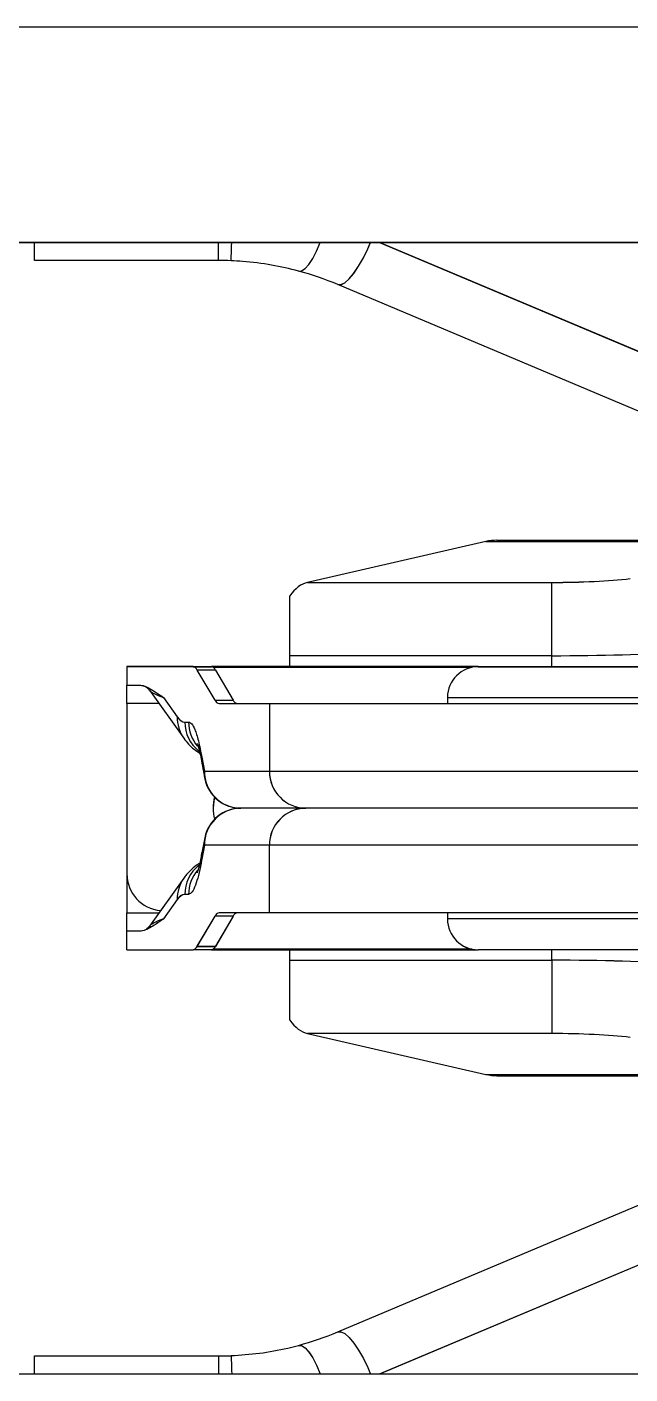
# Model space of a CAD drawing. Header units: inches. Extents: x -1851 to 6314, y -1304 to 4687.
# Drawn here: x 460.4 to 464.26, y 2433.68 to 2442.3 of the extents above; entities that cross this region are included whole.
import ezdxf

# ---------------------------------------------------------------- set-up
doc = ezdxf.new("R2010")
doc.units = ezdxf.units.IN
doc.header["$MEASUREMENT"] = 0

# ---------------------------------------------------------------- blocks, each defined once
blk = doc.blocks.new('2.4.20_7-7_Mid Plan View')
at = {"color": 7, "linetype": 'Continuous', "lineweight": 25}
for p, q in [((-9.16252, -1.15), (-9.16252, 1.15)), ((-8.97862, 1.15), (-8.97862, -1.15)), ((-8.94362, 1.115), (-8.94362, -1.115)), ((-9.16252, 0.2125), (-9.15957, 0.2125)), ((-9.15957, 0.2125), (-9.15957, 0.18259)), ((-8.98157, 0.18259), (-8.98157, 0.2125)), ((-8.98157, 0.2125), (-8.97862, 0.2125)), ((-9.09357, 0.1975), (-9.09057, 0.1975)), ((-9.09357, 0.1975), (-9.09357, 0.18673)), ((-9.09057, 0.19543), (-9.09057, 0.1975)), ((-9.09057, 0.1975), (-9.08757, 0.1975)), ((-9.08123, 0.1975), (-9.08757, 0.1975)), ((-9.05357, 0.1975), (-9.08123, 0.1975)), ((-9.05357, 0.1975), (-9.05057, 0.1975)), ((-9.04757, 0.1975), (-9.05057, 0.1975)), ((-9.05057, 0.1975), (-9.05057, 0.19543)), ((-9.04757, 0.18673), (-9.04757, 0.1975)), ((-9.08193, 0.18825), (-9.08973, 0.19384)), ((-9.0514, 0.19384), (-9.05921, 0.18825)), ((-9.08542, 0.18931), (-9.08857, 0.19156)), ((-9.05257, 0.19156), (-9.05571, 0.18931)), ((-9.09357, 0.18376), (-9.09357, 0.18673)), ((-9.08457, 0.18746), (-9.08457, 0.18807)), ((-9.05657, 0.18807), (-9.05657, 0.18746)), ((-9.04757, 0.18673), (-9.04757, 0.18376)), ((-9.09301, 0.18606), (-9.08812, 0.18317)), ((-9.09301, 0.18606), (-9.09301, 0.18309)), ((-9.07657, 0.1849), (-9.07885, 0.18533)), ((-9.07537, 0.18484), (-9.07782, 0.1853)), ((-9.07657, 0.17433), (-9.07657, 0.1849)), ((-9.06228, 0.18533), (-9.06457, 0.1849)), ((-9.06457, 0.1849), (-9.06457, 0.17433)), ((-9.05301, 0.18317), (-9.04812, 0.18606)), ((-9.04812, 0.18309), (-9.04812, 0.18606)), ((-9.09357, 0.18376), (-9.09357, 0.14038)), ((-9.08812, 0.1802), (-9.09301, 0.18309)), ((-9.08812, 0.1802), (-9.08812, 0.18317)), ((-9.08757, 0.17433), (-9.08757, 0.18251)), ((-9.05357, 0.18251), (-9.05357, 0.17433)), ((-9.05301, 0.18317), (-9.05301, 0.1802)), ((-9.04812, 0.18309), (-9.05301, 0.1802)), ((-9.04757, 0.14038), (-9.04757, 0.18376)), ((-9.07057, 0.16839), (-9.07057, 0.17896)), ((-9.08757, 0.07188), (-9.08757, 0.17433)), ((-9.08757, 0.17433), (-9.07657, 0.17433)), ((-9.07657, 0.07188), (-9.07657, 0.17433)), ((-9.06457, 0.17433), (-9.06457, 0.07188)), ((-9.05357, 0.17433), (-9.06457, 0.17433)), ((-9.05357, 0.17433), (-9.05357, 0.07188)), ((-9.10502, 0.171), (-9.09527, 0.171)), ((-9.09527, 0.171), (-9.09527, 0.12843)), ((-9.09527, 0.171), (-9.09357, 0.171)), ((-9.04757, 0.171), (-9.04579, 0.171)), ((-9.04579, 0.12843), (-9.04579, 0.171)), ((-9.04579, 0.171), (-9.03604, 0.171)), ((-9.10719, 0.16812), (-9.11383, 0.13915)), ((-9.10719, 0.12843), (-9.10719, 0.16812)), ((-9.07057, 0.07188), (-9.07057, 0.16839)), ((-9.03387, 0.16812), (-9.03387, 0.12843)), ((-9.02724, 0.13915), (-9.03387, 0.16812)), ((-9.15565, 0.1632), (-9.13449, 0.1129)), ((-9.00664, 0.1129), (-8.98548, 0.1632)), ((-9.08757, 0.14538), (-9.08857, 0.14538)), ((-9.05257, 0.14538), (-9.05357, 0.14538)), ((-9.09357, 0.03002), (-9.09357, 0.14038)), ((-9.04757, 0.14038), (-9.04757, 0.03002)), ((-9.11383, 0.13915), (-9.11383, 0.088)), ((-9.02724, 0.13915), (-9.02724, 0.088)), ((-9.11403, 0.13735), (-9.11403, 0.088)), ((-9.02703, 0.13735), (-9.02703, 0.088)), ((-9.09527, 0.12843), (-9.10719, 0.12843)), ((-9.04579, 0.12843), (-9.03387, 0.12843))]:
    blk.add_line(p, q, dxfattribs=at)
at = {"color": 8, "linetype": 'Continuous', "lineweight": 25}
for p, q in [((-9.08757, 0.1975), (-9.08757, 0.19229)), ((-9.05357, 0.19229), (-9.05357, 0.1975)), ((-9.15957, 0.18259), (-9.16252, 0.18259)), ((-9.09347, 0.14136), (-9.09347, 0.18348)), ((-9.04766, 0.18348), (-9.04766, 0.14136)), ((-8.98157, 0.18259), (-8.97862, 0.18259)), ((-9.14187, 0.10738), (-9.16252, 0.15646)), ((-8.97862, 0.15646), (-8.99927, 0.10738)), ((-9.08857, 0.02697), (-9.08857, 0.14538)), ((-9.05257, 0.14538), (-9.05257, 0.02697)), ((-9.09527, 0.12843), (-9.09357, 0.12843)), ((-9.04757, 0.12843), (-9.04579, 0.12843))]:
    blk.add_line(p, q, dxfattribs=at)
at = {"color": 8, "linetype": 'Continuous', "lineweight": 25, "flags": 128}
for points in [[(-9.07885, 0.18533), (-9.07828, 0.18535), (-9.07782, 0.1853)], [(-9.06228, 0.18533), (-9.06285, 0.18535), (-9.0633, 0.1853)], [(-9.15953, 0.18056), (-9.15968, 0.18056), (-9.16013, 0.18054), (-9.16087, 0.18051), (-9.16187, 0.18047), (-9.16252, 0.18044)], [(-8.98161, 0.18056), (-8.98145, 0.18056), (-8.981, 0.18054), (-8.98026, 0.18051), (-8.97927, 0.18047), (-8.97862, 0.18044)], [(-9.15785, 0.16962), (-9.15789, 0.16911), (-9.15826, 0.16854), (-9.15893, 0.16792), (-9.15989, 0.16729), (-9.16109, 0.16667), (-9.16247, 0.16608), (-9.16252, 0.16607)], [(-8.98328, 0.16962), (-8.98324, 0.16911), (-8.98288, 0.16854), (-8.9822, 0.16792), (-8.98124, 0.16729), (-8.98005, 0.16667), (-8.97866, 0.16608), (-8.97862, 0.16607)], [(-9.15565, 0.1632), (-9.15564, 0.1627), (-9.15595, 0.16208), (-9.15657, 0.16137), (-9.15748, 0.16061), (-9.15864, 0.15983), (-9.15999, 0.15905), (-9.16147, 0.15833), (-9.16252, 0.15788)], [(-8.98548, 0.1632), (-8.9855, 0.1627), (-8.98519, 0.16208), (-8.98456, 0.16137), (-8.98365, 0.16061), (-8.9825, 0.15983), (-8.98115, 0.15905), (-8.97966, 0.15833), (-8.97862, 0.15788)]]:
    blk.add_lwpolyline(points, dxfattribs=at)
at = {"color": 7, "linetype": 'Continuous', "lineweight": 25, "flags": 128}
blk.add_lwpolyline([(-9.06874, 0.18327), (-9.06898, 0.18332), (-9.07053, 0.1835)], dxfattribs=at)
at = {"color": 7, "linetype": 'Continuous', "lineweight": 25}
for centre, radius, start, end in [((-9.08123, 0.1915), 0.006, 90, 174.9289), ((-9.09268, 0.1869), 0.0009, 191.2329, 248.4293), ((-9.04845, 0.1869), 0.0009, 291.5707, 348.7671), ((-9.10957, 0.18259), 0.05, 180, 182.3202), ((-9.03157, 0.18259), 0.05, 357.6798, 0), ((-9.08845, 0.17936), 0.0009, 11.2329, 68.4293), ((-9.05268, 0.17936), 0.0009, 111.5707, 168.7671), ((-9.07654, 0.16836), 0.00597, 0.2955, 90.2826), ((-9.0646, 0.16836), 0.00597, 89.7174, 179.7045), ((-9.10957, 0.18259), 0.05, 195.0378, 202.816), ((-9.03157, 0.18259), 0.05, 337.184, 344.9622), ((-9.08857, 0.14038), 0.005, 90, 180), ((-9.05257, 0.14038), 0.005, 0, 90)]:
    blk.add_arc(centre, radius, start, end, dxfattribs=at)
at = {"color": 8, "linetype": 'Continuous', "lineweight": 25}
blk.add_arc((-9.08525, 0.1836), 0.00571, 54.418, 91.7495, dxfattribs=at)
for centre, major_axis, start_param, end_param in [((-9.08857, 0.18562), (-0.00141, 0.00829), 5.482745, 6.118384), ((-9.05257, 0.18562), (0.00141, 0.00829), 0.164802, 0.800441)]:
    blk.add_ellipse(centre, major_axis=major_axis, ratio=0.164816, start_param=start_param, end_param=end_param, dxfattribs=at)
at = {"color": 7, "linetype": 'Continuous', "lineweight": 25}
for centre, major_axis, ratio, start_param, end_param in [((-9.12857, 0.18807), (0.044, 0), 0.143285, 0, 0.197396), ((-9.01257, 0.18807), (0.044, 0), 0.143285, 2.944197, 3.141593), ((-9.09527, 0.1674), (0.012, 0), 0.513761, 2.518766, 3.024468), ((-9.04579, 0.1674), (0.012, 0), 0.513761, 0.117125, 0.622827), ((-9.08403, 0.13735), (0.03, 0), 0.513761, 3.024468, 3.141593), ((-9.05703, 0.13735), (0.03, 0), 0.513761, 0, 0.117125), ((-9.10931, 0.12843), (0, 0.018), 0.117663, 3.926991, 4.712389), ((-9.09739, 0.12843), (0, 0.03), 0.070598, 3.926991, 4.712389), ((-9.04367, 0.12843), (0, 0.03), 0.070598, 1.570796, 2.356194), ((-9.03176, 0.12843), (0, 0.018), 0.117663, 1.570796, 2.356194)]:
    blk.add_ellipse(centre, major_axis=major_axis, ratio=ratio, start_param=start_param, end_param=end_param, dxfattribs=at)
for points, knots in [([(-9.08857, 0.19156), (-9.08857, 0.19157), (-9.08894, 0.19206), (-9.08965, 0.19319), (-9.09047, 0.19447), (-9.09055, 0.19527), (-9.09057, 0.19543)], [0, 0, 0, 0, 0.00335, 0.386356, 0.877306, 1, 1, 1, 1]), ([(-9.0905, 0.19497), (-9.09051, 0.19498), (-9.09051, 0.195), (-9.09051, 0.19501), (-9.09051, 0.19502)], [0, 0, 0, 0, 0.4210312, 1, 1, 1, 1]), ([(-9.05057, 0.19543), (-9.05059, 0.19524), (-9.05066, 0.19467), (-9.05113, 0.19373), (-9.05184, 0.19263), (-9.05231, 0.19191), (-9.05256, 0.19157), (-9.05257, 0.19156)], [0, 0, 0, 0, 0.146404, 0.439306, 0.732273, 0.99665, 1, 1, 1, 1]), ([(-9.05062, 0.19499), (-9.05062, 0.19499), (-9.05066, 0.19484), (-9.05077, 0.19454), (-9.05104, 0.19414), (-9.05128, 0.19394), (-9.0514, 0.19384)], [0, 0, 0, 0, 0.003057, 0.336591, 0.668714, 1, 1, 1, 1]), ([(-9.08973, 0.19384), (-9.08986, 0.19394), (-9.09003, 0.19407), (-9.09015, 0.19426), (-9.09019, 0.19431)], [0, 0, 0, 0, 0.716382, 1, 1, 1, 1]), ([(-9.07885, 0.18533), (-9.07907, 0.18537), (-9.08004, 0.18554), (-9.08157, 0.18587), (-9.08318, 0.18636), (-9.08433, 0.18689), (-9.08449, 0.18727), (-9.08457, 0.18746)], [0, 0, 0, 0, 0.063921, 0.285392, 0.51105, 0.751539, 1, 1, 1, 1]), ([(-9.07954, 0.18564), (-9.0796, 0.18576), (-9.07987, 0.18628), (-9.08049, 0.187), (-9.08124, 0.18773), (-9.08173, 0.1881), (-9.08193, 0.18825)], [0, 0, 0, 0, 0.096656, 0.418447, 0.76358, 1, 1, 1, 1]), ([(-9.07779, 0.1853), (-9.07798, 0.18533), (-9.07864, 0.18544), (-9.07951, 0.18563), (-9.08038, 0.18584), (-9.08087, 0.186), (-9.08109, 0.18608), (-9.08106, 0.18607), (-9.08105, 0.18606)], [0, 0, 0, 0, 0.0987039, 0.3550957, 0.5854892, 0.7843542, 0.9556299, 1, 1, 1, 1]), ([(-9.06008, 0.18607), (-9.06008, 0.18607), (-9.06007, 0.18607), (-9.06033, 0.18597), (-9.06085, 0.18582), (-9.06171, 0.18561), (-9.06255, 0.18543), (-9.06318, 0.18533), (-9.06334, 0.1853)], [0, 0, 0, 0, 0.082631, 0.249124, 0.441022, 0.664562, 0.916747, 1, 1, 1, 1]), ([(-9.05657, 0.18746), (-9.05663, 0.1873), (-9.05675, 0.18696), (-9.05778, 0.18642), (-9.05952, 0.18586), (-9.06135, 0.18551), (-9.06228, 0.18533)], [0, 0, 0, 0, 0.215675, 0.437563, 0.714322, 1, 1, 1, 1]), ([(-9.05921, 0.18825), (-9.05952, 0.18801), (-9.06013, 0.18754), (-9.06096, 0.18668), (-9.06141, 0.18596), (-9.0616, 0.18564)], [0, 0, 0, 0, 0.370181, 0.722664, 1, 1, 1, 1]), ([(-9.06329, 0.18529), (-9.06388, 0.1852), (-9.06473, 0.18505), (-9.06551, 0.18489), (-9.06576, 0.18483)], [0, 0, 0, 0, 0.6821708, 1, 1, 1, 1]), ([(-9.15953, 0.18056), (-9.15942, 0.17902), (-9.15921, 0.17588), (-9.15853, 0.17224), (-9.158, 0.17019), (-9.15785, 0.16962)], [0, 0, 0, 0, 0.41029, 0.833091, 1, 1, 1, 1]), ([(-8.98328, 0.16962), (-8.98293, 0.17106), (-8.98223, 0.17397), (-8.98176, 0.17772), (-8.98164, 0.17994), (-8.98161, 0.18056)], [0, 0, 0, 0, 0.4108228, 0.8330491, 1, 1, 1, 1])]:
    blk.add_open_spline(points, degree=3, knots=knots, dxfattribs=at)
blk = doc.blocks.new('2.4.20_9_Plan View')
at = {"color": 7, "linetype": 'Continuous', "lineweight": 25}
for p, q in [((34.0798, 0), (34.0798, 7.54593)), ((34.68314, 7.54593), (34.68314, 0)), ((34.79797, 7.4311), (34.79797, 0.11483)), ((34.0798, 4.47014), (34.08947, 4.47014)), ((34.08947, 4.47014), (34.08947, 4.37201)), ((34.67346, 4.37201), (34.67346, 4.47014)), ((34.67346, 4.47014), (34.68314, 4.47014)), ((34.30601, 4.42093), (34.31585, 4.42093)), ((34.30601, 4.42093), (34.30601, 4.38558)), ((34.31585, 4.41413), (34.31585, 4.42093)), ((34.31585, 4.42093), (34.32569, 4.42093)), ((34.34648, 4.42093), (34.32569, 4.42093)), ((34.43724, 4.42093), (34.34648, 4.42093)), ((34.43724, 4.42093), (34.44709, 4.42093)), ((34.45693, 4.42093), (34.44709, 4.42093)), ((34.44709, 4.42093), (34.44709, 4.41413)), ((34.45693, 4.38558), (34.45693, 4.42093)), ((34.3442, 4.39057), (34.31859, 4.40892)), ((34.44434, 4.40892), (34.41874, 4.39057)), ((34.33273, 4.39406), (34.32241, 4.40145)), ((34.44052, 4.40145), (34.4302, 4.39406)), ((34.33554, 4.38801), (34.33554, 4.39)), ((34.4274, 4.39), (34.4274, 4.38801)), ((34.30601, 4.37584), (34.30601, 4.38558)), ((34.30782, 4.38341), (34.32388, 4.37392)), ((34.30782, 4.38341), (34.30782, 4.37367)), ((34.36178, 4.37959), (34.35429, 4.381)), ((34.3657, 4.37938), (34.35766, 4.3809)), ((34.40865, 4.381), (34.40115, 4.37959)), ((34.43905, 4.37392), (34.45512, 4.38341)), ((34.45512, 4.37367), (34.45512, 4.38341)), ((34.45693, 4.38558), (34.45693, 4.37584)), ((34.30601, 4.37584), (34.30601, 4.23353)), ((34.32388, 4.36418), (34.30782, 4.37367)), ((34.32388, 4.36418), (34.32388, 4.37392)), ((34.36178, 4.34493), (34.36178, 4.37959)), ((34.40115, 4.37959), (34.40115, 4.34493)), ((34.43905, 4.37392), (34.43905, 4.36418)), ((34.45512, 4.37367), (34.43905, 4.36418)), ((34.45693, 4.23353), (34.45693, 4.37584)), ((34.32569, 4.34493), (34.32569, 4.37175)), ((34.43724, 4.37175), (34.43724, 4.34493)), ((34.38147, 4.32544), (34.38147, 4.3601)), ((34.32569, 4.00879), (34.32569, 4.34493)), ((34.32569, 4.34493), (34.36178, 4.34493)), ((34.36178, 4.00879), (34.36178, 4.34493)), ((34.40115, 4.34493), (34.40115, 4.00879)), ((34.43724, 4.34493), (34.40115, 4.34493)), ((34.43724, 4.34493), (34.43724, 4.00879)), ((34.26843, 4.33399), (34.30041, 4.33399)), ((34.30041, 4.33399), (34.30041, 4.19431)), ((34.30041, 4.33399), (34.30601, 4.33399)), ((34.45693, 4.33399), (34.46275, 4.33399)), ((34.46275, 4.19431), (34.46275, 4.33399)), ((34.46275, 4.33399), (34.49473, 4.33399)), ((34.26131, 4.32455), (34.23954, 4.22949)), ((34.26131, 4.19431), (34.26131, 4.32455)), ((34.38147, 4.00879), (34.38147, 4.32544)), ((34.50185, 4.32455), (34.50185, 4.19431)), ((34.52362, 4.22949), (34.50185, 4.32455)), ((34.10231, 4.3084), (34.17173, 4.14337)), ((34.5912, 4.14337), (34.66063, 4.3084)), ((34.32569, 4.24993), (34.32241, 4.24993)), ((34.44052, 4.24993), (34.43724, 4.24993)), ((34.30601, 3.87146), (34.30601, 4.23353)), ((34.45693, 4.23353), (34.45693, 3.87146)), ((34.23886, 4.22358), (34.23886, 4.06168)), ((34.23954, 4.22949), (34.23954, 4.06168)), ((34.52362, 4.22949), (34.52362, 4.06168)), ((34.5243, 4.22358), (34.5243, 4.06168)), ((34.30041, 4.19431), (34.26131, 4.19431)), ((34.46275, 4.19431), (34.50185, 4.19431))]:
    blk.add_line(p, q, dxfattribs=at)
at = {"color": 8, "linetype": 'Continuous', "lineweight": 25}
for p, q in [((34.32569, 4.42093), (34.32569, 4.40383)), ((34.43724, 4.40383), (34.43724, 4.42093)), ((34.30633, 4.23675), (34.30633, 4.37492)), ((34.45661, 4.37492), (34.45661, 4.23675)), ((34.08947, 4.37201), (34.0798, 4.37201)), ((34.67346, 4.37201), (34.68314, 4.37201)), ((34.14754, 4.12526), (34.0798, 4.28629)), ((34.68314, 4.28629), (34.61539, 4.12526)), ((34.32241, 3.86144), (34.32241, 4.24993)), ((34.44052, 4.24993), (34.44052, 3.86144)), ((34.30041, 4.19431), (34.30601, 4.19431)), ((34.45693, 4.19431), (34.46275, 4.19431))]:
    blk.add_line(p, q, dxfattribs=at)
at = {"color": 8, "linetype": 'Continuous', "lineweight": 25, "flags": 128}
for points in [[(34.35429, 4.381), (34.35615, 4.38107), (34.35767, 4.38091)], [(34.40865, 4.381), (34.40679, 4.38107), (34.40532, 4.38091)], [(34.08961, 4.36537), (34.0891, 4.36535), (34.08761, 4.36529), (34.08519, 4.36519), (34.08193, 4.36506), (34.0798, 4.36497)], [(34.67333, 4.36537), (34.67383, 4.36535), (34.67533, 4.36529), (34.67775, 4.36519), (34.68101, 4.36506), (34.68314, 4.36497)], [(34.09509, 4.32945), (34.09496, 4.32779), (34.09377, 4.3259), (34.09155, 4.32388), (34.08841, 4.32181), (34.08449, 4.31977), (34.07993, 4.31786), (34.0798, 4.3178)], [(34.66784, 4.32945), (34.66797, 4.32779), (34.66917, 4.3259), (34.67138, 4.32388), (34.67452, 4.32181), (34.67845, 4.31977), (34.683, 4.31786), (34.68314, 4.3178)], [(34.10231, 4.3084), (34.10237, 4.30675), (34.10135, 4.30473), (34.09931, 4.30241), (34.09632, 4.29991), (34.09253, 4.29733), (34.08809, 4.2948), (34.08322, 4.29241), (34.0798, 4.29095)], [(34.66063, 4.3084), (34.66057, 4.30675), (34.66158, 4.30473), (34.66363, 4.30241), (34.66661, 4.29991), (34.67041, 4.29733), (34.67484, 4.2948), (34.67972, 4.29241), (34.68314, 4.29095)]]:
    blk.add_lwpolyline(points, dxfattribs=at)
at = {"color": 7, "linetype": 'Continuous', "lineweight": 25}
for centre, radius, start, end in [((34.34648, 4.40125), 0.01969, 90, 174.92892), ((34.30892, 4.38617), 0.00297, 191.35203, 248.31009), ((34.45402, 4.38617), 0.00297, 291.68991, 348.64797), ((34.30892, 4.37642), 0.00297, 191.3501, 248.31201), ((34.32279, 4.37116), 0.00297, 11.3501, 68.31201), ((34.36188, 4.36), 0.01959, 0.29542, 90.28708), ((34.36178, 4.3601), 0.01969, 0, 78.42485), ((34.38158, 4.35203), 0.02297, 75.19219, 105.26332), ((34.40105, 4.36001), 0.01958, 89.70837, 179.71367), ((34.40115, 4.3601), 0.01969, 101.57515, 180), ((34.44015, 4.37116), 0.00297, 111.68799, 168.6499), ((34.45402, 4.37642), 0.00297, 291.68799, 348.6499), ((34.25351, 4.37201), 0.16404, 180, 182.32022), ((34.50942, 4.37201), 0.16404, 357.67978, 0), ((34.32279, 4.36142), 0.00297, 11.35203, 68.31009), ((34.44015, 4.36142), 0.00297, 111.68991, 168.64797), ((34.36188, 4.32534), 0.01959, 0.29551, 90.28714), ((34.40105, 4.32534), 0.01958, 89.70831, 179.71359), ((34.25351, 4.37201), 0.16404, 195.03779, 202.81599), ((34.50942, 4.37201), 0.16404, 337.18401, 344.96221), ((34.32241, 4.23353), 0.0164, 90, 180), ((34.44052, 4.23353), 0.0164, 0, 90)]:
    blk.add_arc(centre, radius, start, end, dxfattribs=at)
at = {"color": 8, "linetype": 'Continuous', "lineweight": 25}
for centre, radius, start, end in [((34.3333, 4.37533), 0.01873, 54.41819, 91.75363), ((34.33557, 4.37025), 0.01975, 38.34606, 90.09141), ((34.42737, 4.37026), 0.01974, 89.90494, 141.66139), ((34.42963, 4.37533), 0.01873, 88.24746, 125.58621), ((34.33555, 4.36822), 0.01979, 49.28832, 90.04978), ((34.42738, 4.36822), 0.01979, 89.95031, 130.73543), ((34.3631, 4.3665), 0.01316, 78.54692, 95.72172), ((34.39984, 4.3665), 0.01315, 84.27441, 101.56305)]:
    blk.add_arc(centre, radius, start, end, dxfattribs=at)
for centre, major_axis, start_param, end_param in [((34.32241, 4.38196), (-0.00462, 0.0272), 5.482745, 6.118384), ((34.44052, 4.38196), (0.00462, 0.0272), 0.164802, 0.800441)]:
    blk.add_ellipse(centre, major_axis=major_axis, ratio=0.164816, start_param=start_param, end_param=end_param, dxfattribs=at)
at = {"color": 7, "linetype": 'Continuous', "lineweight": 25}
for centre, major_axis, ratio, start_param, end_param in [((34.19118, 4.39), (0.14436, 0), 0.143285, 0, 0.197396), ((34.57176, 4.39), (0.14436, 0), 0.143285, 2.944197, 3.141593), ((34.30041, 4.32219), (0.03937, 0), 0.513761, 2.518766, 3.024468), ((34.46275, 4.32219), (0.03937, 0), 0.513761, 0.117125, 0.622827), ((34.33729, 4.22358), (0.09843, 0), 0.513761, 3.024468, 3.141593), ((34.42587, 4.22358), (0.09843, 0), 0.513761, 0, 0.117125), ((34.25436, 4.19431), (0, 0.05906), 0.117663, 3.926991, 4.712389), ((34.29346, 4.19431), (0, 0.09843), 0.070598, 3.926991, 4.712389), ((34.4697, 4.19431), (0, 0.09843), 0.070598, 1.570796, 2.356194), ((34.5088, 4.19431), (0, 0.05906), 0.117663, 1.570796, 2.356194)]:
    blk.add_ellipse(centre, major_axis=major_axis, ratio=ratio, start_param=start_param, end_param=end_param, dxfattribs=at)
for points, knots in [([(34.32241, 4.40145), (34.3224, 4.40146), (34.32126, 4.4031), (34.31881, 4.40679), (34.31618, 4.41101), (34.31591, 4.41361), (34.31585, 4.41413)], [0, 0, 0, 0, 0.0033482, 0.3863564, 0.8773056, 1, 1, 1, 1]), ([(34.31606, 4.41264), (34.31605, 4.41266), (34.31603, 4.41272), (34.31603, 4.41277), (34.31602, 4.4128)], [0, 0, 0, 0, 0.418676, 1, 1, 1, 1]), ([(34.31859, 4.40892), (34.31818, 4.40924), (34.3176, 4.40968), (34.31721, 4.4103), (34.3171, 4.41047)], [0, 0, 0, 0, 0.7165335, 1, 1, 1, 1]), ([(34.44709, 4.41413), (34.44701, 4.41351), (34.44679, 4.41164), (34.44523, 4.40855), (34.44292, 4.40496), (34.44132, 4.40259), (34.44053, 4.40146), (34.44052, 4.40145)], [0, 0, 0, 0, 0.146403, 0.439307, 0.732273, 0.996652, 1, 1, 1, 1]), ([(34.4469, 4.41271), (34.4469, 4.41271), (34.44684, 4.41219), (34.44638, 4.41122), (34.44555, 4.4099), (34.44475, 4.40924), (34.44434, 4.40892)], [0, 0, 0, 0, 0.0030016, 0.3364923, 0.6687573, 1, 1, 1, 1]), ([(34.35202, 4.38203), (34.35182, 4.38242), (34.35095, 4.38411), (34.3489, 4.3865), (34.34646, 4.38889), (34.34485, 4.39008), (34.3442, 4.39057)], [0, 0, 0, 0, 0.096681, 0.418474, 0.763578, 1, 1, 1, 1]), ([(34.41874, 4.39057), (34.41772, 4.38978), (34.41572, 4.38825), (34.41298, 4.38542), (34.41152, 4.38306), (34.41088, 4.38202)], [0, 0, 0, 0, 0.370161, 0.722656, 1, 1, 1, 1]), ([(34.35429, 4.381), (34.35357, 4.38113), (34.3504, 4.3817), (34.34537, 4.38279), (34.34009, 4.38437), (34.33632, 4.38613), (34.3358, 4.38737), (34.33554, 4.38801)], [0, 0, 0, 0, 0.063903, 0.285377, 0.51105, 0.751533, 1, 1, 1, 1]), ([(34.35776, 4.38091), (34.35716, 4.38101), (34.35498, 4.38137), (34.35211, 4.38199), (34.34929, 4.38269), (34.34765, 4.38319), (34.34694, 4.38348), (34.34705, 4.38342), (34.34707, 4.38341)], [0, 0, 0, 0, 0.098734, 0.355097, 0.585487, 0.78435, 0.95563, 1, 1, 1, 1]), ([(34.40533, 4.38089), (34.40342, 4.38056), (34.40061, 4.38009), (34.39805, 4.37955), (34.39724, 4.37938)], [0, 0, 0, 0, 0.6821708, 1, 1, 1, 1]), ([(34.41587, 4.38342), (34.41588, 4.38342), (34.41592, 4.38344), (34.41505, 4.38311), (34.41334, 4.38261), (34.41052, 4.38192), (34.40775, 4.38133), (34.4057, 4.38099), (34.40519, 4.38091)], [0, 0, 0, 0, 0.082632, 0.249135, 0.44102, 0.664585, 0.916746, 1, 1, 1, 1]), ([(34.4274, 4.38801), (34.4272, 4.38746), (34.4268, 4.38634), (34.42341, 4.38458), (34.4177, 4.38274), (34.4117, 4.38159), (34.40865, 4.381)], [0, 0, 0, 0, 0.215675, 0.437563, 0.714322, 1, 1, 1, 1]), ([(34.08961, 4.36537), (34.08995, 4.3603), (34.09065, 4.35), (34.09289, 4.33804), (34.0946, 4.33135), (34.09509, 4.32945)], [0, 0, 0, 0, 0.410287, 0.833092, 1, 1, 1, 1]), ([(34.66784, 4.32945), (34.66898, 4.33417), (34.6713, 4.34375), (34.67284, 4.35603), (34.67322, 4.36331), (34.67333, 4.36537)], [0, 0, 0, 0, 0.410821, 0.833045, 1, 1, 1, 1])]:
    blk.add_open_spline(points, degree=3, knots=knots, dxfattribs=at)

msp = doc.modelspace()

# ---------------------------------------------------------------- block references
at = {"rotation": 90}
for name, p, xscale, yscale, zscale in [('2.4.20_7-7_Mid Plan View', (468.81365, 2794.40906), 39.37008, 39.37008, 39.37008), ('2.4.20_9_Plan View', (514.08924, 2024.72253), 12, 12, 12)]:
    msp.add_blockref(name, p, dxfattribs=dict(at, xscale=xscale, yscale=yscale, zscale=zscale))

doc.saveas('drawing.dxf')
